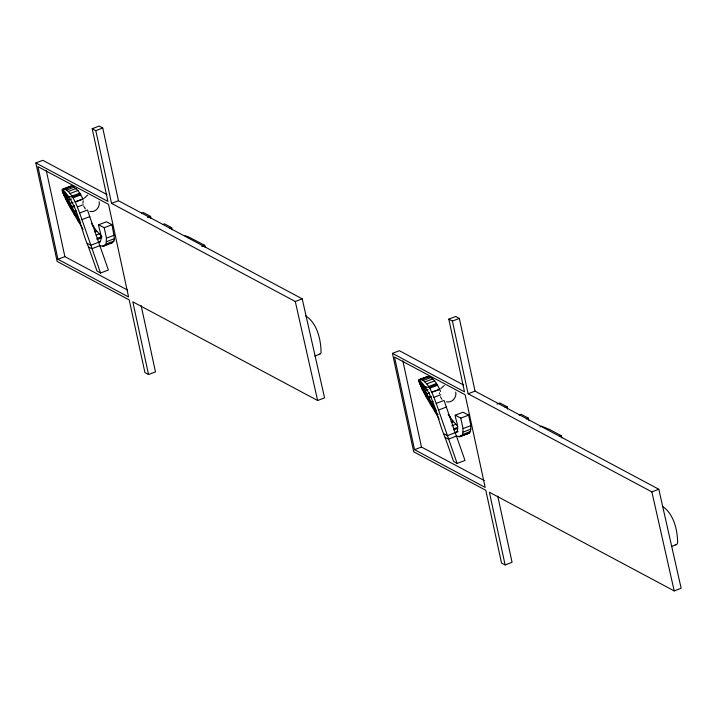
<?xml version="1.0" encoding="UTF-8"?>
<svg xmlns="http://www.w3.org/2000/svg" width="717" height="717" viewBox="0 0 717 717"><rect width="100%" height="100%" fill="white"/><g stroke="black" fill="none" stroke-linecap="round" stroke-linejoin="round"><path stroke-width="1.08" d="M83.163 200.814L82.939 203.287M83.073 229.476C76.002 216.48 66.753 204.13 62.119 190.032L62.424 189.288L64.942 189.243L68.321 191.493L72.067 196.055L75.294 202.077L83.136 199.084L78.019 190.498L72.776 186.25L70.266 186.295L62.424 189.288C78.081 204.506 80.071 227.925 88.514 247.051L91.91 248.691L99.753 245.698L103.436 246.281L106.053 244.076L106.457 238.169L104.189 227.692L98.623 224.788C99.063 230.291 102.863 236.467 100.129 241.907L98.632 242.265L87.474 210.018L79.632 213.003L100.559 273.016L108.401 270.022L98.632 242.265M111.269 243.287L113.895 241.082L114.469 238.662L112.031 224.708L106.457 221.795L98.623 224.788M440.543 391.455C437.89 385.612 434.753 378.128 427.968 376.398L419.015 379.696C434.672 394.915 436.662 418.334 445.105 437.46L448.501 439.1L456.344 436.106L460.027 436.689L462.644 434.484L463.048 428.578L460.78 418.11L455.205 415.197C455.653 420.7 459.454 426.875 456.72 432.324L455.223 432.674L444.065 400.427L436.223 403.42L457.15 463.433L464.992 460.439L455.223 432.674M460.027 436.689L469.348 432.987L470.477 431.5L470.881 425.593L468.622 415.116L463.048 412.203L455.205 415.197M69.961 187.038L70.266 186.295M426.552 377.447L426.857 376.703M84.176 198.215L87.68 195.096M440.758 388.623L444.271 385.504M540.071 426.848L541.568 426.14L549.84 429.608L561.321 435.739L561.796 437.908M148.536 374.543L144.933 372.616L129.212 299.903L57.136 261.418L35.85 162.956L107.926 201.441L92.206 128.728L99.143 126.084L102.746 128.002L118.466 200.724L302.215 298.837L324.559 397.863L317.622 400.507L132.815 301.83L148.536 374.543L155.481 371.899L141.159 305.693M92.206 128.728L95.809 130.655L102.746 128.002M35.85 162.956L42.787 160.312L106.967 194.576M63.544 188.983L71.386 185.99M65.059 188.903L67.998 187.782M64.942 189.243L72.776 186.25M66.556 190.086L74.398 187.092M68.321 191.493L76.163 188.499M70.176 193.482L78.019 190.498M69.63 196.987L67.676 197.74L62.271 191.322M72.067 196.055L79.901 193.07M80.501 194.029L72.668 197.023L67.541 196.386L62.119 190.032M73.152 197.82L80.994 194.827M71.503 199.039L68.563 200.16L62.899 193.133M73.017 202.328L70.078 203.458L63.956 195.472M75.16 201.8L83.002 198.806M74.604 205.447L71.664 206.568L65.417 198.331L72.103 207.401L80.035 221.024L73.609 213.379M74.066 206.648L72.103 207.401L68.563 200.16L67.541 196.386M75.294 202.077L77.337 206.962L83.217 204.721M76.477 211.04L74.514 211.793L67.246 201.719M95.809 130.655L111.529 203.368L118.466 200.724M81.98 219.608L89.822 216.615M141.419 213.308L143.364 212.564L150.525 216.382L150.991 218.551M94.438 231.358L96.401 230.614L101.205 235.929M104.189 227.692L112.031 224.708M94.976 232.075L96.938 231.331M96.186 235.077L99.125 233.957M147.594 217.502L150.525 216.382M97.001 238.465L101.904 236.592M96.965 239.541L101.859 237.677M106.457 238.169L114.299 235.176M100.595 241.521L90.79 245.259L87.25 243.332M57.952 259.276L128.585 296.99L108.554 204.354L37.92 166.631L57.952 259.276L64.889 256.632L127.671 290.152M106.636 241.656L114.469 238.662M106.053 244.076L113.895 241.082M102.782 245.976L109.638 243.359M103.436 246.281L112.757 242.579M162.589 224.609L164.543 223.865L171.695 227.692L172.161 229.852M169.75 228.436L171.695 227.692M201.809 246.451L204.739 245.331L205.205 247.499M111.529 203.368L295.279 301.49L302.215 298.837M314.88 356.053L319.746 354.189M505.127 564.951L501.524 563.024L485.803 490.311L413.727 451.827L392.441 353.364L464.517 391.858L448.797 319.137L455.734 316.493L459.337 318.42L475.057 391.132L658.806 489.254L681.15 588.272L674.213 590.916L489.406 492.238L505.127 564.951L512.063 562.307L497.75 496.101M448.797 319.137L452.4 321.064L459.337 318.42M392.441 353.364L399.378 350.721L463.558 384.993M439.109 419.069C432.342 406.279 423.173 394.26 418.71 380.44L419.015 379.696L427.968 376.398M423.613 378.567L418.71 380.44L424.123 386.795L426.669 393.866L436.061 410.509M420.135 379.392L421.533 379.651L429.366 376.667M421.533 379.651L423.147 380.494L430.98 377.5M423.147 380.494L424.912 381.901L432.745 378.917M424.912 381.901L426.767 383.9L434.61 380.906M426.221 387.395L424.258 388.148L418.862 381.74M426.767 383.9L428.649 386.472L436.492 383.478M437.092 384.446L429.25 387.431L424.123 386.795M428.649 386.472L429.743 388.229L437.585 385.235M428.085 389.448L425.145 390.577L419.481 383.55M429.608 392.746L426.669 393.866L420.538 385.88M429.743 388.229L431.751 392.208L439.593 389.214M431.751 392.208L439.727 389.501M430.209 396.232L428.255 396.976L421.999 388.739L428.694 397.81L431.634 396.689M431.885 392.495L433.928 397.379L440.785 394.753M433.068 401.457L431.105 402.201L423.837 392.127M452.4 321.064L468.12 393.776L475.057 391.132M438.571 410.016L446.413 407.023M497.033 404.092L499.955 402.972L507.107 406.79L507.582 408.959M451.029 421.766L452.983 421.022L457.796 426.346M460.78 418.11L468.622 415.116M451.567 422.492L453.529 421.739M451.791 425.862L455.707 424.365M505.162 407.534L507.107 406.79M453.592 428.874L457.509 427.377M453.547 429.958L457.563 428.506M463.048 428.578L470.881 425.593M458.163 431.553L447.381 435.667L443.841 433.74M414.543 449.684L485.176 487.408L465.145 394.762L394.511 357.048L414.543 449.684L421.479 447.041L484.262 480.569M463.218 432.064L471.06 429.08M462.644 434.484L470.477 431.5M458.387 436.761L461.327 435.64M461.506 435.981L469.348 432.987M519.18 415.026L521.134 414.283L528.286 418.101L528.752 420.27M526.332 418.845L528.286 418.101M559.377 436.483L561.321 435.739M468.12 393.776L651.87 491.898L658.806 489.254M671.462 546.462L676.337 544.597M466.229 433.767L467.86 433.704M89.903 211.425C95.388 212.698 100.389 207.007 99.134 201.719M446.494 401.843C451.979 403.106 456.98 397.424 455.716 392.127M184.977 235.732L187.926 236.592L204.739 245.331M305.684 315.812C317.057 323.098 320.974 339.553 321.064 352.459A11.884 4.329 69.1 0 1 318.76 354.27M662.275 506.22C673.648 513.515 677.565 529.962 677.646 542.877A11.884 4.329 69.1 0 1 675.342 544.678M100.559 273.016L96.965 270.954L88.514 247.051M457.15 463.433L453.556 461.372L445.105 437.46M437.926 414.301L434.394 410.85L437.782 414.704M80.627 223.202L77.803 220.442L80.51 223.516M448.143 414.578L452.983 421.022M92.296 225.004L96.401 230.614M441.95 399.288L440.372 396.806M85.359 208.871L83.683 206.146M430.2 403.788L435.981 410.671M425.853 396.116L433.785 406.826M69.271 205.698L77.194 216.417M448.591 414.578L450.366 417.097M91.409 223.328L93.775 226.689M433.928 397.379L436.223 403.42M77.337 206.962L79.632 213.003M651.87 491.898L674.213 590.916M295.279 301.49L317.622 400.507M402.864 360.938L421.479 447.041M46.273 170.529L64.889 256.632M439.512 392.844L439.521 393.696"/></g></svg>
